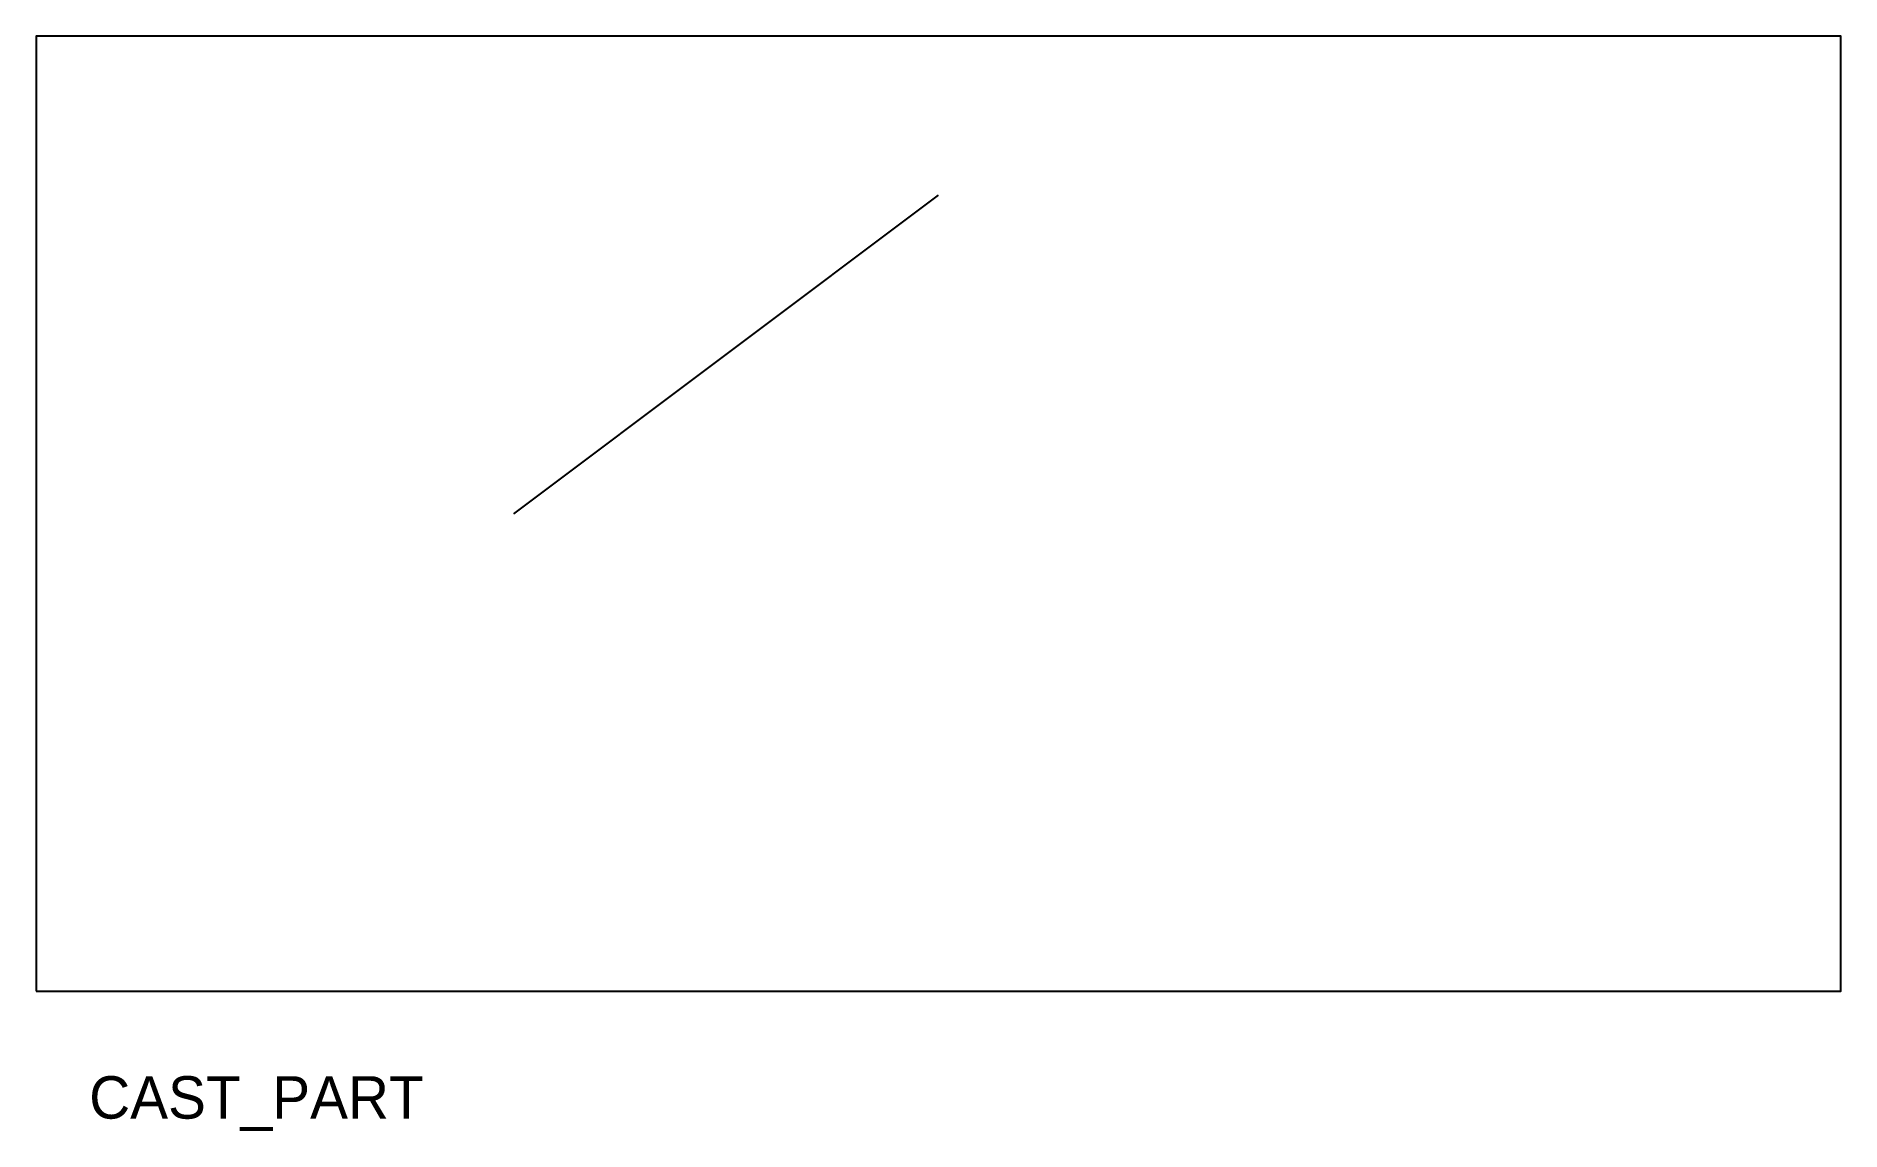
# Model space of a CAD drawing. Header units: metres. Extents: x 0 to 170, y -13 to 90.
import ezdxf

# ---------------------------------------------------------------- set-up
doc = ezdxf.new("R2010")
doc.units = ezdxf.units.M
for name, color, linetype in [('ANNOTATION', 7, 'Continuous'), ('CENTER', 7, 'Continuous'), ('OUTLINE', 7, 'Continuous')]:
    doc.layers.add(name, color=color, linetype=linetype)

msp = doc.modelspace()

# ---------------------------------------------------------------- linework, layer by layer
at = {"layer": 'CENTER'}
msp.add_line((45, 45), (85, 75), dxfattribs=at)
at = {"layer": 'OUTLINE'}
msp.add_lwpolyline([(0, 0), (170, 0), (170, 90), (0, 90)], close=True, dxfattribs=at)

# ---------------------------------------------------------------- texts
at = {"layer": 'ANNOTATION'}
msp.add_text('CAST_PART', height=4, dxfattribs=at).set_placement((5, -12))

doc.saveas('drawing.dxf')
